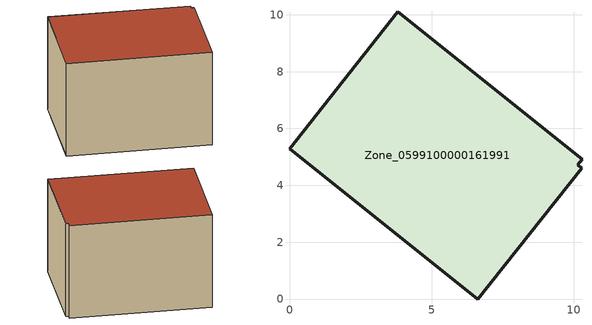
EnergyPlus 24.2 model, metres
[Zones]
Zone_0599100000161991
 floor ground (C_G): 6.62,0 0,5.29 3.81,10.1 10.29,4.91 10.15,4.72 10.28,4.61 z0.49
 wall outside (C_F): 0,5.29 6.62,0 10.28,4.61 10.15,4.72 10.29,4.91 3.81,10.1 0,5.29 z0.49:6.39
 roof outside (C_R): 10.29,4.91 3.81,10.1 0,5.29 6.62,0 10.28,4.61 10.15,4.72 z6.39
[BUILDING]
Pand.0599100000161991: North Axis=0; Terrain=City; Loads Convergence Tolerance Value=0.04; Temperature Convergence Tolerance Value=0.4; Solar Distribution=FullExterior; Maximum Number of Warmup Days=25; Minimum Number of Warmup Days=1
[Site:Location]
Rotterdam.The.Hague.AP_ZH_NLD Design_Conditions: Latitude=51.96; Longitude=4.45; Time Zone=1; Elevation=-4.5
[SITE:GROUNDTEMPERATURE:BUILDINGSURFACE]
18, 18, 18, 18, 18, 18, 18, 18, 18, 18, 18, 18
[MATERIAL] Thermal Absorptance=0.9; Solar Absorptance=0.7; Visible Absorptance=0.7
Name | Roughness | Thickness | Conductivity | Density | Specific Heat
G.TI.1946-1964 | MediumSmooth | 0.15 | 1 | 540 | 1210
F.TI.1946-1964 | Rough | 0.3 | 0.857143 | 1920 | 840
R.TI.1946-1964 | MediumRough | 0.2 | 0.277778 | 1500 | 1000
[CONSTRUCTION]
C_G: G.TI.1946-1964
C_F: F.TI.1946-1964
C_R: R.TI.1946-1964
[ZONE]
Zone_0599100000161991: Type=1; Multiplier=1; Ceiling Height=Autocalculate; Volume=Autocalculate; Floor Area=autocalculate; Part of Total Floor Area=Yes
[ZONEINFILTRATION:DESIGNFLOWRATE]
Infil_Zone_0599100000161991: Zone or ZoneList or Space or SpaceList=Zone_0599100000161991; Schedule=AlwaysOn; Design Flow Rate Calculation Method=Flow/Area; Flow Rate per Floor Area=0.003; Constant Term Coefficient=1; Temperature Term Coefficient=0; Velocity Term Coefficient=0; Velocity Squared Term Coefficient=0
[HVACTEMPLATE:ZONE:IDEALLOADSAIRSYSTEM]
Zone_0599100000161991: Maximum Heating Supply Air Temperature=50; Minimum Cooling Supply Air Temperature=13; Maximum Heating Supply Air Humidity Ratio=0.0156; Minimum Cooling Supply Air Humidity Ratio=0.0077; Heating Limit=NoLimit; Cooling Limit=NoLimit; Dehumidification Control Type=ConstantSensibleHeatRatio; Cooling Sensible Heat Ratio=0.7; Dehumidification Setpoint=60; Humidification Control Type=None; Humidification Setpoint=30; Outdoor Air Method=None; Outdoor Air Flow Rate per Person=0.00944; Outdoor Air Flow Rate per Zone Floor Area=0; Outdoor Air Flow Rate per Zone=0; Demand Controlled Ventilation Type=None; Outdoor Air Economizer Type=NoEconomizer; Heat Recovery Type=None; Sensible Heat Recovery Effectiveness=0.7; Latent Heat Recovery Effectiveness=0.65
[ZONECONTROL:THERMOSTAT]
ThermostatControl_Zone_0599100000161991: Zone or ZoneList=Zone_0599100000161991; Control Type Schedule=DualSetpointControlType; Control 1=Thermostat_Zone_0599100000161991; Temperature Difference Between Cutout And Setpoint=0
[THERMOSTATSETPOINT:DUALSETPOINT]
Thermostat_Zone_0599100000161991: Heating Setpoint Temperature Schedule=HeatingSetpoint_Zone_0599100000161991; Cooling Setpoint Temperature Schedule=CoolingSetpoint_Zone_0599100000161991
[SCHEDULE:COMPACT]
HeatingSetpoint_Zone_0599100000161991: Through: 12/31, For: AllDays, Until: 24:00, 21
CoolingSetpoint_Zone_0599100000161991: Through: 12/31, For: AllDays, Until: 24:00, 24
DualSetpointControlType: Through: 12/31, For: AllDays, Until: 24:00, 4
AlwaysOn: Through: 12/31, For: AllDays, Until: 24:00, 1
